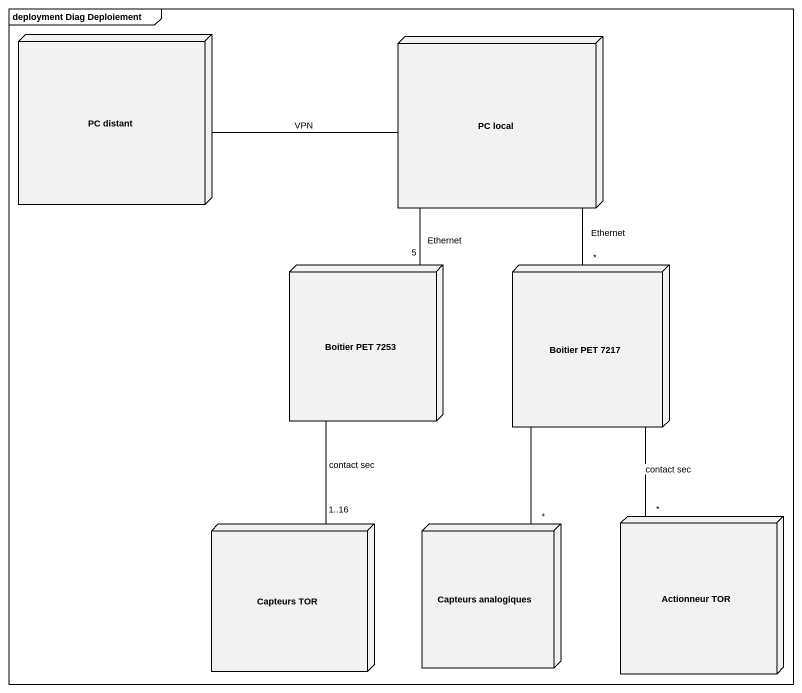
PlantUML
@startuml
mainframe deployment Diag Deploiement
node "PC distant" as PC_distant
node "PC local" as PC_local
node "Boitier PET 7253" as Boitier_PET_7253
node "Boitier PET 7217" as Boitier_PET_7217
node "Capteurs TOR" as Capteurs_TOR
node "Capteurs analogiques" as Capteurs_analogiques
node "Actionneur TOR" as Actionneur_TOR
PC_distant -right- PC_local : VPN
PC_local -- "5" Boitier_PET_7253 : Ethernet
PC_local -- "*" Boitier_PET_7217 : Ethernet
Boitier_PET_7253 -- "1..16" Capteurs_TOR : contact sec
Boitier_PET_7217 -- "*" Capteurs_analogiques
Boitier_PET_7217 -- "*" Actionneur_TOR : contact sec
@enduml
